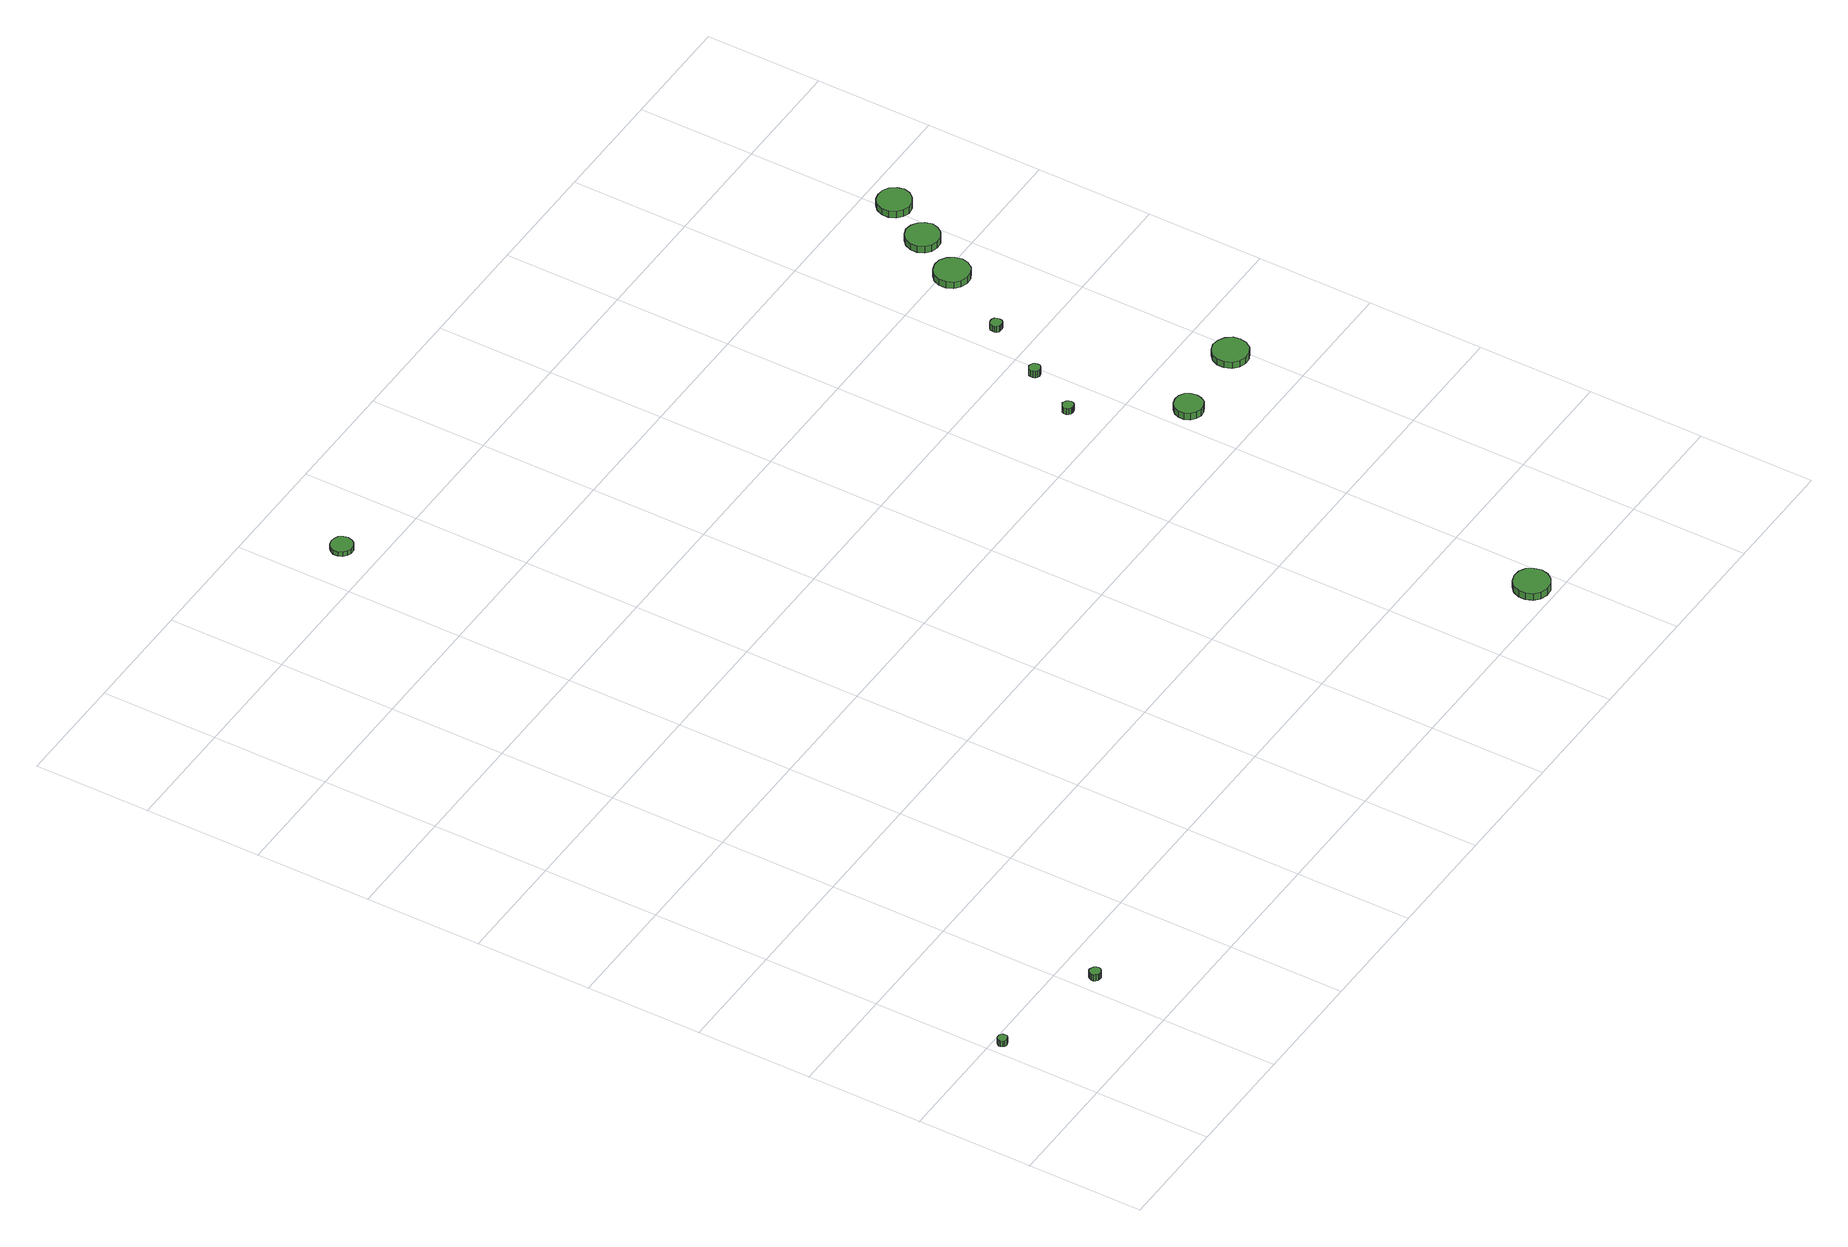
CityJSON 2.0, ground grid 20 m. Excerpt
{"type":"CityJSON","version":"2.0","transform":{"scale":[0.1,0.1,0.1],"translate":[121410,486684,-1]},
"CityObjects":{
"tree1":{"type":"SolitaryVegetationObject","attributes":{"function":"something"},"geometry":[{"type":"MultiSurface","lod":"1","boundaries":[[[0,1,2,3,4,5,6,7,8,9,10,11,12,13,14]],[[15,16,17,18,19,20,21,22,23,24,25,26,27,28,29]],[[0,29,28,1]],[[1,28,27,2]],[[2,27,26,3]],[[3,26,25,4]],[[4,25,24,5]],[[5,24,23,6]],[[6,23,22,7]],[[7,22,21,8]],[[8,21,20,9]],[[9,20,19,10]],[[10,19,18,11]],[[11,18,17,12]],[[12,17,16,13]],[[13,16,15,14]],[[14,15,29,0]]]}]},
"tree2":{"type":"SolitaryVegetationObject","attributes":{"function":"something"},"geometry":[{"type":"MultiSurface","lod":"1","boundaries":[[[30,31,32,33,34,35,36,37,38,39,40,41,42,43,44]],[[45,46,47,48,49,50,51,52,53,54,55,56,57,58,59]],[[30,59,58,31]],[[31,58,57,32]],[[32,57,56,33]],[[33,56,55,34]],[[34,55,54,35]],[[35,54,53,36]],[[36,53,52,37]],[[37,52,51,38]],[[38,51,50,39]],[[39,50,49,40]],[[40,49,48,41]],[[41,48,47,42]],[[42,47,46,43]],[[43,46,45,44]],[[44,45,59,30]]]}]},
"tree3":{"type":"SolitaryVegetationObject","attributes":{"function":"something"},"geometry":[{"type":"MultiSurface","lod":"1","boundaries":[[[60,61,62,63,64,65,66,67,68,69,70,71,72,73,74]],[[75,76,77,78,79,80,81,82,83,84,85,86,87,88,89]],[[60,89,88,61]],[[61,88,87,62]],[[62,87,86,63]],[[63,86,85,64]],[[64,85,84,65]],[[65,84,83,66]],[[66,83,82,67]],[[67,82,81,68]],[[68,81,80,69]],[[69,80,79,70]],[[70,79,78,71]],[[71,78,77,72]],[[72,77,76,73]],[[73,76,75,74]],[[74,75,89,60]]]}]},
"tree4":{"type":"SolitaryVegetationObject","attributes":{"function":"something"},"geometry":[{"type":"MultiSurface","lod":"1","boundaries":[[[90,91,92,93,94,95,96,97,98,99,100,101,102,103,104]],[[105,106,107,108,109,110,111,112,113,114,115,116,117,118,119]],[[90,119,118,91]],[[91,118,117,92]],[[92,117,116,93]],[[93,116,115,94]],[[94,115,114,95]],[[95,114,113,96]],[[96,113,112,97]],[[97,112,111,98]],[[98,111,110,99]],[[99,110,109,100]],[[100,109,108,101]],[[101,108,107,102]],[[102,107,106,103]],[[103,106,105,104]],[[104,105,119,90]]]}]},
"tree5":{"type":"SolitaryVegetationObject","attributes":{"function":"something"},"geometry":[{"type":"MultiSurface","lod":"1","boundaries":[[[120,121,122,123,124,125,126,127,128,129,130,131,132,133,134]],[[135,136,137,138,139,140,141,142,143,144,145,146,147,148,149]],[[120,149,148,121]],[[121,148,147,122]],[[122,147,146,123]],[[123,146,145,124]],[[124,145,144,125]],[[125,144,143,126]],[[126,143,142,127]],[[127,142,141,128]],[[128,141,140,129]],[[129,140,139,130]],[[130,139,138,131]],[[131,138,137,132]],[[132,137,136,133]],[[133,136,135,134]],[[134,135,149,120]]]}]},
"tree6":{"type":"SolitaryVegetationObject","attributes":{"function":"something"},"geometry":[{"type":"MultiSurface","lod":"1","boundaries":[[[150,151,152,153,154,155,156,157,158,159,160,161,162,163,164]],[[165,166,167,168,169,170,171,172,173,174,175,176,177,178,179]],[[150,179,178,151]],[[151,178,177,152]],[[152,177,176,153]],[[153,176,175,154]],[[154,175,174,155]],[[155,174,173,156]],[[156,173,172,157]],[[157,172,171,158]],[[158,171,170,159]],[[159,170,169,160]],[[160,169,168,161]],[[161,168,167,162]],[[162,167,166,163]],[[163,166,165,164]],[[164,165,179,150]]]}]},
"tree7":{"type":"SolitaryVegetationObject","attributes":{"function":"something"},"geometry":[{"type":"MultiSurface","lod":"1","boundaries":[[[180,181,182,183,184,185,186,187,188,189,190,191,192,193,194]],[[195,196,197,198,199,200,201,202,203,204,205,206,207,208,209]],[[180,209,208,181]],[[181,208,207,182]],[[182,207,206,183]],[[183,206,205,184]],[[184,205,204,185]],[[185,204,203,186]],[[186,203,202,187]],[[187,202,201,188]],[[188,201,200,189]],[[189,200,199,190]],[[190,199,198,191]],[[191,198,197,192]],[[192,197,196,193]],[[193,196,195,194]],[[194,195,209,180]]]}]},
"tree8":{"type":"SolitaryVegetationObject","attributes":{"function":"something"},"geometry":[{"type":"MultiSurface","lod":"1","boundaries":[[[210,211,212,213,214,215,216,217,218,219,220,221,222,223,224]],[[225,226,227,228,229,230,231,232,233,234,235,236,237,238,239]],[[210,239,238,211]],[[211,238,237,212]],[[212,237,236,213]],[[213,236,235,214]],[[214,235,234,215]],[[215,234,233,216]],[[216,233,232,217]],[[217,232,231,218]],[[218,231,230,219]],[[219,230,229,220]],[[220,229,228,221]],[[221,228,227,222]],[[222,227,226,223]],[[223,226,225,224]],[[224,225,239,210]]]}]},
"tree9":{"type":"SolitaryVegetationObject","attributes":{"function":"something"},"geometry":[{"type":"MultiSurface","lod":"1","boundaries":[[[240,241,242,243,244,245,246,247,248,249,250,251,252,253,254]],[[255,256,257,258,259,260,261,262,263,264,265,266,267,268,269]],[[240,269,268,241]],[[241,268,267,242]],[[242,267,266,243]],[[243,266,265,244]],[[244,265,264,245]],[[245,264,263,246]],[[246,263,262,247]],[[247,262,261,248]],[[248,261,260,249]],[[249,260,259,250]],[[250,259,258,251]],[[251,258,257,252]],[[252,257,256,253]],[[253,256,255,254]],[[254,255,269,240]]]}]},
"tree10":{"type":"SolitaryVegetationObject","attributes":{"function":"something"},"geometry":[{"type":"MultiSurface","lod":"1","boundaries":[[[270,271,272,273,274,275,276,277,278,279,280,281,282,283,284]],[[285,286,287,288,289,290,291,292,293,294,295,296,297,298,299]],[[270,299,298,271]],[[271,298,297,272]],[[272,297,296,273]],[[273,296,295,274]],[[274,295,294,275]],[[275,294,293,276]],[[276,293,292,277]],[[277,292,291,278]],[[278,291,290,279]],[[279,290,289,280]],[[280,289,288,281]],[[281,288,287,282]],[[282,287,286,283]],[[283,286,285,284]],[[284,285,299,270]]]}]},
"tree11":{"type":"SolitaryVegetationObject","attributes":{"function":"something"},"geometry":[{"type":"MultiSurface","lod":"1","boundaries":[[[300,301,302,303,304,305,306,307,308,309,310,311,312,313,314]],[[315,316,317,318,319,320,321,322,323,324,325,326,327,328,329]],[[300,329,328,301]],[[301,328,327,302]],[[302,327,326,303]],[[303,326,325,304]],[[304,325,324,305]],[[305,324,323,306]],[[306,323,322,307]],[[307,322,321,308]],[[308,321,320,309]],[[309,320,319,310]],[[310,319,318,311]],[[311,318,317,312]],[[312,317,316,313]],[[313,316,315,314]],[[314,315,329,300]]]}]},
"tree12":{"type":"SolitaryVegetationObject","attributes":{"function":"something"},"geometry":[{"type":"MultiSurface","lod":"1","boundaries":[[[330,331,332,333,334,335,336,337,338,339,340,341,342,343,344]],[[345,346,347,348,349,350,351,352,353,354,355,356,357,358,359]],[[330,359,358,331]],[[331,358,357,332]],[[332,357,356,333]],[[333,356,355,334]],[[334,355,354,335]],[[335,354,353,336]],[[336,353,352,337]],[[337,352,351,338]],[[338,351,350,339]],[[339,350,349,340]],[[340,349,348,341]],[[341,348,347,342]],[[342,347,346,343]],[[343,346,345,344]],[[344,345,359,330]]]}]}
},
"vertices":[
[20,178,31],[20,182,31],[18,184,31],[15,186,31],[11,186,31],[8,185,31],[6,183,31],[4,180,31],[4,177,31],[6,174,31],[8,171,31],[11,170,31],[15,171,31],[18,172,31],[20,175,31],[20,175,19],[18,172,19],[15,171,19],[11,170,19],[8,171,19],[6,174,19],[4,177,19],[4,180,19],[6,183,19],[8,185,19],[11,186,19],[15,186,19],[18,184,19],[20,182,19],[20,178,19],
[236,140,25],[235,144,25],[233,147,25],[229,149,25],[225,150,25],[222,149,25],[219,146,25],[217,142,25],[217,138,25],[219,135,25],[222,132,25],[225,131,25],[229,131,25],[233,133,25],[235,136,25],[235,136,12],[233,133,12],[229,131,12],[225,131,12],[222,132,12],[219,135,12],[217,138,12],[217,142,12],[219,146,12],[222,149,12],[225,150,12],[229,149,12],[233,147,12],[235,144,12],[236,140,12],
[500,1662,16],[498,1669,16],[494,1676,16],[487,1679,16],[479,1680,16],[472,1678,16],[466,1673,16],[463,1666,16],[463,1658,16],[466,1651,16],[472,1646,16],[479,1643,16],[487,1644,16],[494,1648,16],[498,1654,16],[498,1654,7],[494,1648,7],[487,1644,7],[479,1643,7],[472,1646,7],[466,1651,7],[463,1658,7],[463,1666,7],[466,1673,7],[472,1678,7],[479,1680,7],[487,1679,7],[494,1676,7],[498,1669,7],[500,1662,7],
[1391,39,22],[1388,51,22],[1381,62,22],[1370,68,22],[1357,69,22],[1345,65,22],[1336,57,22],[1331,45,22],[1331,33,22],[1336,21,22],[1345,13,22],[1357,9,22],[1370,10,22],[1381,17,22],[1388,27,22],[1388,27,9],[1381,17,9],[1370,10,9],[1357,9,9],[1345,13,9],[1336,21,9],[1331,33,9],[1331,45,9],[1336,57,9],[1345,65,9],[1357,69,9],[1370,68,9],[1381,62,9],[1388,51,9],[1391,39,9],
[1349,867,22],[1348,871,22],[1346,874,22],[1342,876,22],[1339,877,22],[1335,875,22],[1332,873,22],[1330,869,22],[1330,865,22],[1332,861,22],[1335,859,22],[1339,858,22],[1342,858,22],[1346,860,22],[1348,863,22],[1348,863,10],[1346,860,10],[1342,858,10],[1339,858,10],[1335,859,10],[1332,861,10],[1330,865,10],[1330,869,10],[1332,873,10],[1335,875,10],[1339,877,10],[1342,876,10],[1346,874,10],[1348,871,10],[1349,867,10],
[1460,707,25],[1458,717,25],[1453,725,25],[1444,730,25],[1434,731,25],[1425,728,25],[1417,721,25],[1413,712,25],[1413,702,25],[1417,693,25],[1425,687,25],[1434,683,25],[1444,685,25],[1453,689,25],[1458,698,25],[1458,698,12],[1453,689,12],[1444,685,12],[1434,683,12],[1425,687,12],[1417,693,12],[1413,702,12],[1413,712,12],[1417,721,12],[1425,728,12],[1434,731,12],[1444,730,12],[1453,725,12],[1458,717,12],[1460,707,12],
[1399,958,20],[1398,962,20],[1396,965,20],[1392,967,20],[1388,968,20],[1384,966,20],[1381,964,20],[1380,960,20],[1380,956,20],[1381,952,20],[1384,950,20],[1388,948,20],[1392,949,20],[1396,951,20],[1398,954,20],[1398,954,7],[1396,951,7],[1392,949,7],[1388,948,7],[1384,950,7],[1381,952,7],[1380,956,7],[1380,960,7],[1381,964,7],[1384,966,7],[1388,968,7],[1392,967,7],[1396,965,7],[1398,962,7],[1399,958,7],
[1459,1064,19],[1458,1068,19],[1456,1072,19],[1452,1074,19],[1448,1074,19],[1444,1073,19],[1441,1070,19],[1440,1066,19],[1440,1062,19],[1441,1059,19],[1444,1056,19],[1448,1055,19],[1452,1055,19],[1456,1057,19],[1458,1060,19],[1458,1060,7],[1456,1057,7],[1452,1055,7],[1448,1055,7],[1444,1056,7],[1441,1059,7],[1440,1062,7],[1440,1066,7],[1441,1070,7],[1444,1073,7],[1448,1074,7],[1452,1074,7],[1456,1072,7],[1458,1068,7],[1459,1064,7],
[1613,721,19],[1611,733,19],[1603,743,19],[1592,749,19],[1580,751,19],[1568,747,19],[1559,738,19],[1554,727,19],[1554,715,19],[1559,703,19],[1568,695,19],[1580,691,19],[1592,692,19],[1603,698,19],[1611,709,19],[1611,709,7],[1603,698,7],[1592,692,7],[1580,691,7],[1568,695,7],[1559,703,7],[1554,715,7],[1554,727,7],[1559,738,7],[1568,747,7],[1580,751,7],[1592,749,7],[1603,743,7],[1611,733,7],[1613,721,7],
[1548,1186,20],[1545,1198,20],[1538,1208,20],[1527,1215,20],[1515,1216,20],[1503,1212,20],[1494,1204,20],[1489,1193,20],[1489,1180,20],[1494,1169,20],[1503,1161,20],[1515,1157,20],[1527,1158,20],[1538,1164,20],[1545,1174,20],[1545,1174,7],[1538,1164,7],[1527,1158,7],[1515,1157,7],[1503,1161,7],[1494,1169,7],[1489,1180,7],[1489,1193,7],[1494,1204,7],[1503,1212,7],[1515,1216,7],[1527,1215,7],[1538,1208,7],[1545,1198,7],[1548,1186,7],
[1591,1266,23],[1588,1278,23],[1581,1287,23],[1571,1293,23],[1559,1295,23],[1548,1291,23],[1539,1283,23],[1534,1272,23],[1534,1260,23],[1539,1249,23],[1548,1241,23],[1559,1238,23],[1571,1239,23],[1581,1245,23],[1588,1255,23],[1588,1255,10],[1581,1245,10],[1571,1239,10],[1559,1238,10],[1548,1241,10],[1539,1249,10],[1534,1260,10],[1534,1272,10],[1539,1283,10],[1548,1291,10],[1559,1295,10],[1571,1293,10],[1581,1287,10],[1588,1278,10],[1591,1266,10],
[1636,1345,25],[1633,1356,25],[1626,1366,25],[1616,1372,25],[1604,1373,25],[1593,1370,25],[1584,1362,25],[1579,1351,25],[1579,1339,25],[1584,1328,25],[1593,1320,25],[1604,1316,25],[1616,1318,25],[1626,1324,25],[1633,1333,25],[1633,1333,12],[1626,1324,12],[1616,1318,12],[1604,1316,12],[1593,1320,12],[1584,1328,12],[1579,1339,12],[1579,1351,12],[1584,1362,12],[1593,1370,12],[1604,1373,12],[1616,1372,12],[1626,1366,12],[1633,1356,12],[1636,1345,12]
]}
